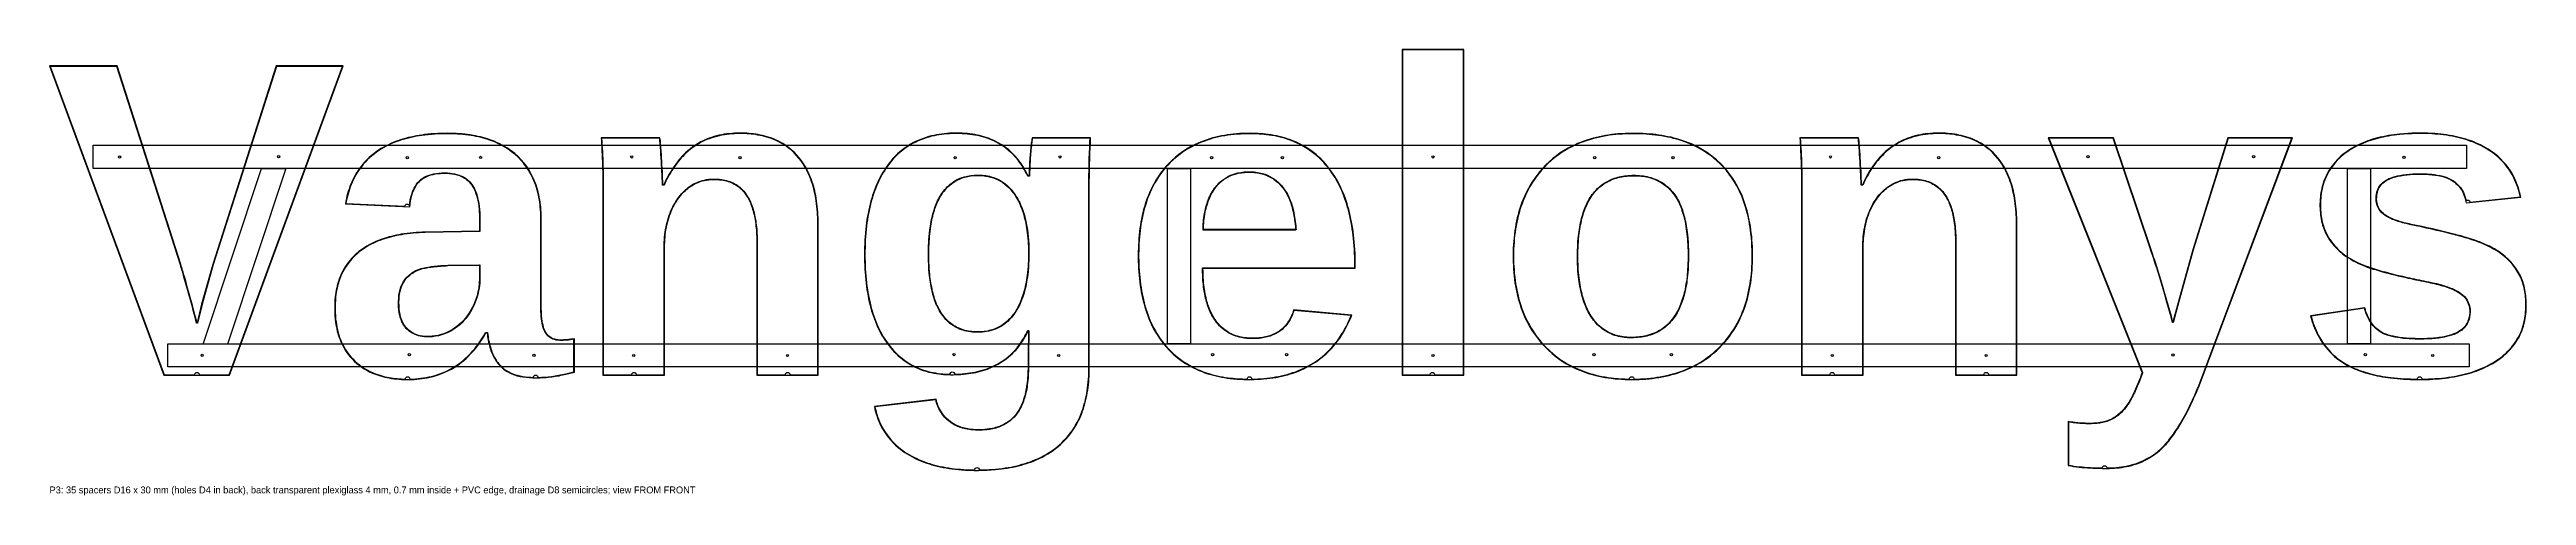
# Model space of a CAD drawing. Header units: millimetres. Extents: x 0 to 4300, y -44 to 731.
import ezdxf

# ---------------------------------------------------------------- set-up
doc = ezdxf.new("R2010")
doc.units = ezdxf.units.MM
for name, color, linetype in [('1_REMAS', 5, 'Continuous'), ('2_DUGNAS', 1, 'Continuous'), ('3_PRIEKIS', 7, 'Continuous'), ('TEXT', 8, 'Continuous')]:
    doc.layers.add(name, color=color, linetype=linetype)

# ---------------------------------------------------------------- blocks, each defined once
blk = doc.blocks.new('REMAS')
at = {"layer": '1_REMAS'}
for points in [[(76, 564.519), (4196, 564.519), (4196, 524.519), (76, 524.519)], [(368.236, 524.519), (410.391, 524.519), (308.759, 218.95), (266.605, 218.95)], [(1941.117, 524.519), (1981.117, 524.519), (1981.117, 219.519), (1941.117, 219.519)], [(3989.408, 524.519), (4029.408, 524.519), (4029.408, 219.519), (3989.408, 219.519)], [(205.5, 219.519), (4200.5, 219.519), (4200.5, 179.519), (205.5, 179.519)]]:
    blk.add_lwpolyline(points, close=True, dxfattribs=at)
blk = doc.blocks.new('DUGNAS')
at = {"layer": '2_DUGNAS'}
for points in [[(1.005, 701.613), (199.025, 166.085), (251.98, 166.085, -0.9995), (259.98, 166.085), (311.989, 166.085), (508.869, 701.613), (394.157, 701.613), (284.187, 357.242), (264.759, 288.673), (256.707, 255.769, -0.69350895), (255.403, 255.901, 0.00540327), (233.417, 336.301, 0.00422913), (227.212, 357.235), (116.859, 701.613)], [(2454.538, 166.085), (2454.538, 730.193), (2348.857, 730.193), (2348.857, 166.085), (2396.88, 166.085, -0.9995), (2404.88, 166.085)], [(624.833, 459.401, -0.04323091), (628.788, 479.062, -0.06078494), (635.109, 493.839, -0.09428876), (645.253, 505.617, -0.08532876), (658.999, 512.826, -0.05761946), (675.862, 516.21, -0.0461378), (695.638, 516.218), (698.928, 515.816, -0.07252392), (715.43, 511.125, -0.1516803), (734.924, 493.853, -0.06327766), (741.87, 478.307, -0.04522032), (745.958, 458.655, -0.03032165), (747.217, 436.326), (747.2, 415.213), (747.057, 414.921, -0.21957575), (746.529, 414.667), (651.926, 413.041, 0.03509564), (610.826, 409.286, 0.04349972), (577.202, 400.771, 0.05658224), (547.989, 386.736, 0.07567162), (522.426, 364.669, 0.09092281), (503.537, 331.605, 0.05829696), (496.747, 301.372, 0.05992325), (497.36, 257.146, 0.05882809), (505.003, 227.278, 0.09812396), (526.315, 193.589, 0.1012531), (560.826, 169.71, 0.05790863), (589.785, 161.148, 0.0396923), (617.82, 158.503, -0.99012499), (625.82, 158.502, 0.05630551), (663.382, 163.302, 0.09655586), (710.608, 185.117, 0.06489156), (738.129, 211.265, 0.04453237), (757.004, 239.346, -0.23920607), (757.568, 239.631), (760.024, 239.61, -0.31749774), (760.551, 239.003, 0.04709034), (765.309, 213.707, 0.06308619), (774.067, 193.341, 0.07431033), (786.13, 178.511, 0.08433346), (802.725, 168.268, 0.05911379), (821.98, 163.011, 0.03520824), (840.02, 161.532, -0.99211874), (848.019, 161.558, 0.02811365), (871.64, 163.226, 0.03630379), (896.416, 167.853), (910.44, 171.271), (910.44, 227.792, -0.05187742), (885.722, 225.688, -0.08495201), (873.883, 227.968, -0.1716641), (860.804, 239.152, -0.06217934), (856.975, 248.361, -0.04105831), (854.153, 262.95), (853.701, 267.278), (853.349, 271.88, -0.01573933), (852.898, 287.327), (852.891, 439.253, 0.04506485), (849.63, 474.303, 0.06073717), (839.237, 507.415, 0.12488004), (802.282, 553.422, 0.06872899), (769.807, 571.485, 0.04874105), (736.693, 580.766, 0.03904833), (698.4, 584.533, 0.03570124), (651.349, 582.339, 0.0421804), (613.727, 574.637, 0.05445128), (580.641, 560.851, 0.07961371), (548.085, 535.428, 0.08338084), (525.4, 500.503, 0.05509953), (515.236, 467.573), (514.51, 463.662), (616.925, 458.77, -0.8787656)], [(958.379, 577.003, -0.00773789), (960.808, 529.615), (961.113, 517.177, -0.00462054), (961.379, 485.484), (961.379, 166.085), (1010.84, 166.085, -0.9995), (1018.84, 166.085), (1067.06, 166.085), (1067.065, 387.944, -0.04608246), (1070.293, 422.379, -0.0621729), (1080.525, 454.406), (1082.157, 457.747, -0.06244579), (1097.347, 480.354, -0.08010176), (1116.344, 496.195, -0.10528583), (1144.56, 505.458, -0.07082222), (1169.671, 504.675, -0.09487109), (1191.794, 496.337, -0.09828697), (1208.762, 480.313, -0.06473981), (1218.792, 461.427, -0.04762469), (1225.293, 437.431), (1225.935, 433.586, -0.03269675), (1228.429, 403.751), (1228.509, 396.694), (1228.509, 166.085), (1277.31, 166.085, -0.9995), (1285.31, 166.085), (1333.809, 166.085), (1333.804, 429.09, 0.03532081), (1330.99, 468.214, 0.0455469), (1323.026, 501.803, 0.06204587), (1308.482, 532.142, 0.11420565), (1272.726, 566.916, 0.07162831), (1241.393, 579.93, 0.04935555), (1210.622, 584.664, 0.04751151), (1176.08, 583.552, 0.06545179), (1141.23, 574.371, 0.09245767), (1104.633, 550.743, 0.05170982), (1085.036, 527.72, 0.0410892), (1068.155, 498.23), (1066.779, 495.332, -0.22570308), (1066.235, 495.073), (1064.541, 495.094, -0.34264321), (1064.011, 495.772, 0.01127515), (1063.236, 518.814, 0.00651974), (1060.226, 566.43, 0.01339231), (1059.154, 577.003)], [(1432.902, 110.285, 0.06975556), (1444.756, 76.33, 0.09984174), (1473.864, 40.334, 0.0648474), (1505.704, 20.319, 0.05012286), (1541.37, 8.052, 0.03876399), (1581.424, 1.82, 0.01782144), (1606.13, 0.72, -0.99562499), (1614.13, 0.721, 0.03479219), (1659.346, 4.162, 0.04380476), (1698.519, 13.454, 0.05812115), (1734.364, 30.177, 0.08385194), (1769.44, 60.993, 0.0742501), (1790.526, 97.174, 0.05144597), (1800.643, 132.795, 0.04140499), (1804.405, 173.945), (1804.431, 177.961), (1804.448, 491.619, -0.0113202), (1806.343, 570.587), (1806.678, 577.003), (1706.599, 577.003, 0.02767396), (1704.937, 566.855, 0.01279525), (1702.552, 539.374, 0.01575011), (1701.418, 511.396, -0.415297), (1700.718, 510.697), (1698.642, 510.718, -0.22318947), (1698.179, 511.097, 0.05741765), (1681.372, 538.755, 0.13397342), (1633.431, 574.682, 0.05801743), (1602.244, 582.994, 0.04590873), (1566.906, 584.881, 0.05138056), (1531.37, 580.165, 0.07286152), (1495.107, 565.659, 0.08747491), (1461.212, 536.722, 0.05921982), (1440.516, 504.485, 0.04683975), (1426.689, 467.61, 0.037666), (1418.385, 424.44, 0.02969282), (1415.615, 374.973, 0.02939957), (1418.367, 325.224, 0.03755803), (1426.616, 281.964, 0.04720828), (1440.353, 245.19, 0.06305606), (1462.08, 211.87, 0.08167355), (1493.339, 185.289, 0.07878977), (1530.042, 170.724, 0.0527607), (1563.36, 166.87, -0.99161492), (1571.359, 166.904, 0.04527707), (1606.796, 170.699, 0.06094267), (1639.579, 181.517, 0.12559281), (1684.226, 218.545, 0.04807226), (1698.23, 242.369), (1698.467, 242.589, -0.12674061), (1698.812, 242.68), (1699.744, 242.659, -0.34840358), (1700.275, 241.967), (1699.512, 201.199), (1699.493, 176.219, -0.03673606), (1697.004, 144.896, -0.04780185), (1690.734, 120.054, -0.06620899), (1680.038, 99.223, -0.13941772), (1652.977, 77.164, -0.06456259), (1632.088, 71.205, -0.06481493), (1599.535, 70.554), (1596.343, 70.98), (1593.228, 71.5, -0.07466753), (1571.904, 78.64, -0.18052395), (1542.081, 111.717, -0.03741879), (1538.607, 122.699)], [(2259.895, 269.182), (2160.409, 277.816, -0.06635269), (2151.821, 258.762, -0.15570028), (2124.077, 235.168, -0.06759587), (2103.318, 229.658, -0.05612832), (2077.884, 229.219, -0.07926562), (2053.614, 235.474, -0.11108822), (2028.778, 253.975, -0.07199686), (2015.154, 275.358, -0.04969938), (2007.103, 299.287), (2006.212, 303.289, -0.03719452), (2002.282, 334.328), (2001.99, 340.84, -0.01375614), (2001.846, 351.135, -0.34268587), (2002.526, 351.666), (2266.289, 351.666, 0.02704105), (2263.882, 402.64, 0.03414003), (2256.222, 447.442, 0.042434), (2243.313, 486.077, 0.05556843), (2223.339, 521.086, 0.07743868), (2190.431, 554.048, 0.07610803), (2150.152, 574.711, 0.05177564), (2112.805, 582.994, 0.03513157), (2078.385, 584.565, 0.04283274), (2034.91, 580.158, 0.05427888), (1995.326, 568.116, 0.09521312), (1945.824, 534.673, 0.07875072), (1915.491, 492.805, 0.05146744), (1900.635, 454.127, 0.04086529), (1892.705, 411.139, 0.03139702), (1890.9, 364.571, 0.03378073), (1894.92, 317.085, 0.04222988), (1904.897, 275.665, 0.05569313), (1922.487, 237.516, 0.11046841), (1969.743, 188.197, 0.06514764), (2008.111, 169.604, 0.04735123), (2046.077, 160.857, 0.03106842), (2079.36, 158.485, -0.99324922), (2087.36, 158.495, 0.03913634), (2128.604, 162.157, 0.05285837), (2168.282, 173.227, 0.07657055), (2209.478, 197.424, 0.073309), (2240.287, 231.495, 0.0527354), (2259.438, 268.031)], [(2742.98, 158.49, -0.99374988), (2750.98, 158.486, 0.04020889), (2796.295, 162.482, 0.0521894), (2839.393, 174.532, 0.08334222), (2889.588, 204.876, 0.1065822), (2934.91, 265.01, 0.05299206), (2949.187, 307.044, 0.0426317), (2955.517, 353.169, 0.04096785), (2953.859, 411.623, 0.04200305), (2945.442, 454.39, 0.05503928), (2929.106, 494.312, 0.09771038), (2888.612, 543.009, 0.06977791), (2848.717, 566.797, 0.04961654), (2809.456, 578.909, 0.03894161), (2766.409, 584.218, 0.03632568), (2719.11, 583.177, 0.04672425), (2675.267, 574.846, 0.06186249), (2632.787, 556.636, 0.09216233), (2585.346, 515.316, 0.07374973), (2558.421, 468.703, 0.05053682), (2546.194, 425.431, 0.04023294), (2541.734, 378.218, 0.03800899), (2544.41, 329.54, 0.04619843), (2554.219, 286.334, 0.06485603), (2575.573, 241.562, 0.09981604), (2624.531, 191.659, 0.06857916), (2668.749, 170.086, 0.04918249), (2711.461, 160.599, 0.02785783)], [(3039.406, 577.003, -0.00769448), (3041.835, 529.615), (3042.139, 517.177, -0.00468381), (3042.405, 485.484), (3042.405, 166.085), (3090.87, 166.085, -0.9995), (3098.87, 166.085), (3148.086, 166.085), (3148.091, 387.944, -0.04605293), (3151.318, 422.379, -0.05963698), (3161.028, 453.276, -0.06635057), (3176.742, 478.457, -0.07827735), (3195.404, 495.001, -0.11384397), (3225.586, 505.458, -0.07082222), (3250.697, 504.675, -0.09488252), (3272.821, 496.337, -0.10341584), (3290.622, 479.134), (3292.236, 476.697, -0.06098139), (3301.508, 456.715, -0.04439922), (3307.256, 431.624, -0.03195959), (3309.5, 401.424), (3309.536, 396.694), (3309.536, 166.085), (3358.33, 166.085, -0.9995), (3366.33, 166.085), (3414.835, 166.085), (3414.83, 429.09, 0.03532081), (3412.016, 468.214, 0.0455469), (3404.052, 501.803, 0.06204587), (3389.508, 532.142, 0.11420565), (3353.752, 566.916, 0.07161909), (3322.42, 579.93, 0.04934887), (3291.648, 584.664, 0.04751151), (3257.106, 583.552, 0.0679367), (3221.144, 573.904, 0.09268505), (3184.789, 549.913, 0.05330922), (3164.552, 525.509, 0.04003312), (3147.874, 495.432, -0.27087726), (3147.262, 495.073), (3145.567, 495.094, -0.34264321), (3145.037, 495.772, 0.01127515), (3144.262, 518.814, 0.00649718), (3141.253, 566.43, 0.01331252), (3140.18, 577.003)], [(3471.062, 577.003), (3633.818, 169.687, -0.12784865), (3633.783, 169.332), (3630.682, 161.157), (3627.644, 153.495), (3624.669, 146.347, -0.02450911), (3613.838, 123.703, -0.04299278), (3603.98, 108.595, -0.06727498), (3589.095, 93.947, -0.09206863), (3569.271, 84.311, -0.05245181), (3550.167, 81.14, -0.02965418), (3530.235, 81.159, -0.01116873), (3519.351, 82), (3513.243, 82.675), (3506.963, 83.503), (3505.025, 83.785), (3505.025, 8.975, 0.02784529), (3543.253, 4.881, 0.01042846), (3563.771, 4.185, -0.99647593), (3571.77, 4.13, 0.04961978), (3605.542, 7.315, 0.07052241), (3639.701, 19.17, 0.08557673), (3671.563, 43.452, 0.03768744), (3689.218, 65.536, 0.02922088), (3708.213, 97.083, 0.02322296), (3729.235, 142.007), (3730.03, 143.921), (3892.768, 577.003), (3782.258, 577.003), (3721.444, 382.778), (3696.679, 293.242), (3687.098, 256.901, -0.68317425), (3685.801, 257.039, 0.00754751), (3663.628, 334.787, 0.01171092), (3648.835, 380.107), (3647.324, 384.278), (3582.702, 577.003)], [(4195.475, 468.52, -0.60631484), (4202.068, 465.906), (4289.629, 475.048, 0.06410223), (4278.322, 508.189, 0.11329502), (4244.743, 549.138, 0.06381243), (4212.763, 567.897, 0.04975715), (4176.544, 579.233, 0.03824437), (4135.966, 584.466, 0.03756913), (4080.173, 583.282, 0.03819814), (4041.749, 576.587, 0.04833631), (4009.169, 564.859, 0.06833377), (3978.597, 544.888, 0.08984806), (3955.363, 515.961, 0.07906412), (3944.555, 484.603, 0.05881546), (3942.743, 452.127, 0.06162706), (3947.686, 424.248, 0.0981255), (3964.522, 393.224, 0.06979948), (3987.562, 372.182, 0.06400216), (4020.758, 355.084, 0.02021048), (4048.657, 346.17, 0.0143942), (4097.115, 334.272, 0.00499896), (4130.475, 327.352), (4137.427, 325.852), (4144, 324.292), (4150.194, 322.671, -0.03253663), (4171.178, 315.575), (4174.649, 314.037, -0.04825535), (4186.269, 307.363, -0.10284079), (4197.351, 295.437, -0.115392), (4202.245, 279.478, -0.087472), (4200.603, 262.567, -0.15931621), (4187.823, 243.692, -0.07292172), (4174.524, 236.204, -0.04643205), (4157.296, 231.318, -0.03351157), (4132.883, 228.416, -0.03179515), (4091.563, 228.812), (4086.208, 229.301), (4081.111, 229.9), (4076.271, 230.607, -0.04170718), (4058.565, 234.84, -0.06199531), (4046.025, 240.727, -0.1001426), (4030.396, 256.133, -0.06550245), (4021.236, 274.554), (4020.164, 277.752), (4019.023, 281.589), (3926.286, 267.697, 0.05579566), (3938.854, 234.915, 0.08620723), (3964.71, 200.911, 0.0789023), (3998.389, 178.615, 0.04335743), (4027.809, 168.189, 0.03471285), (4064.573, 161.301, 0.02793097), (4110.79, 158.486, -0.99549922), (4118.79, 158.476, 0.03250232), (4164.873, 161.648, 0.04095115), (4204.134, 170.233, 0.05285901), (4238.647, 184.926, 0.05793646), (4264.799, 203.794, 0.08300329), (4286.489, 231.506, 0.08380317), (4297.647, 264.747, 0.04831018), (4299.231, 290.781, 0.04763428), (4296.172, 316.857, 0.06761198), (4287.718, 340.283, 0.12290857), (4251.614, 379.361, 0.04141272), (4228.676, 391.73, 0.031039), (4197.465, 403.15, 0.00904348), (4171.34, 410.325, 0.012963), (4100.049, 426.537), (4093.772, 427.933), (4087.862, 429.397, -0.03430414), (4067.901, 435.937, -0.0520764), (4054.95, 442.782, -0.09885689), (4044.716, 453.084, -0.12563423), (4039.545, 468.753, -0.07931244), (4040.731, 483.362, -0.18693735), (4054.113, 502.541, -0.05701436), (4064.069, 507.697, -0.04651661), (4080.293, 512.242, -0.03428694), (4103.063, 514.823, -0.02929702), (4131.086, 514.648), (4136.04, 514.22), (4140.769, 513.661, -0.04730913), (4159.363, 509.502, -0.07016373), (4173.507, 502.633, -0.13198001), (4190.668, 482.409, -0.05541088)], [(2002.629, 419.548), (2002.812, 423.989, -0.04487644), (2006.829, 453.631), (2007.743, 457.279, -0.06132889), (2017.139, 481.146, -0.06984606), (2030.175, 498.727, -0.12682458), (2058.079, 515.216, -0.06322908), (2079.119, 518.507), (2082.936, 518.575, -0.06912296), (2105.846, 515.579, -0.13784967), (2136.883, 496.716, -0.07482922), (2150.331, 477.209, -0.05201613), (2158.583, 454.648), (2159.516, 450.846, -0.03832663), (2163.827, 421.179), (2164.026, 417.909, -0.36237051), (2163.337, 417.334), (2003.134, 417.351, -0.35619239), (2002.588, 418.054)], [(1699.849, 359.83), (1699.439, 353.167), (1698.893, 346.686), (1698.21, 340.384), (1697.609, 335.775), (1696.93, 331.267), (1696.174, 326.859, -0.0447847), (1688.277, 297.605, -0.05851981), (1676.042, 273.498, -0.07736516), (1659.379, 255.248, -0.11513044), (1630.599, 241.728), (1626.962, 241.017), (1623.238, 240.465, -0.07203028), (1595.273, 241.112, -0.0894568), (1571.507, 249.654, -0.09711252), (1551.717, 267.273, -0.06110734), (1540.211, 287.005, -0.04599994), (1532.081, 311.985, -0.03375671), (1527.308, 342.209), (1526.72, 349.369), (1526.286, 356.769), (1526.005, 364.411, -0.02688428), (1527.082, 405.697), (1527.765, 412.774), (1528.304, 417.359, -0.03596918), (1533.973, 446.453), (1535.054, 450.182), (1536.202, 453.803, -0.05305018), (1546.149, 476.155, -0.07360973), (1560.526, 494.267, -0.12082059), (1588.551, 509.809, -0.06420086), (1610.614, 512.845, -0.07130301), (1634.546, 510.017, -0.13287641), (1665.715, 491.763, -0.0626373), (1679.331, 473.906, -0.05593804), (1690.844, 447.806, -0.04170352), (1697.609, 417.66), (1698.394, 411.64), (1699.043, 405.443), (1699.554, 399.084), (1699.93, 392.556, -0.02349767)], [(2652.965, 357.56, -0.0271598), (2653.598, 397.581), (2653.996, 402.403), (2654.466, 407.122, -0.03576881), (2659.788, 437.271), (2660.839, 441.167, -0.04930868), (2670.235, 465.553, -0.0674897), (2684.279, 486.072, -0.12788477), (2716.815, 507.27, -0.06048724), (2739.961, 512.01, -0.05729704), (2767.198, 511.34, -0.07673844), (2792.082, 503.865, -0.11059826), (2818.193, 483.018, -0.06555075), (2830.367, 463.161, -0.04522978), (2838.384, 439.689, -0.0347404), (2843.555, 409.557), (2844.188, 402.862), (2844.688, 395.945), (2845.055, 388.804, -0.02566116), (2844.665, 348.741), (2844.306, 343.87), (2843.875, 339.101), (2843.373, 334.433), (2842.798, 329.868, -0.0376494), (2836.759, 300.759), (2835.608, 297.007, -0.05137098), (2825.523, 273.6, -0.07387331), (2809.638, 252.976), (2807.326, 250.86, -0.10519602), (2778.686, 234.876, -0.05873984), (2755.215, 230.55, -0.04680976), (2734.038, 230.904, -0.08402955), (2708.12, 238.241), (2704.938, 239.873, -0.09537702), (2682.755, 258.295, -0.06601644), (2668.512, 281.244, -0.04693996), (2659.488, 307.564, -0.03713644), (2654.069, 340.653), (2653.526, 347.276), (2653.118, 354.085)], [(683.425, 355.827), (691.633, 356.239), (746.66, 356.986, -0.35575064), (747.217, 356.301), (747.2, 333.25, -0.1407203), (728.683, 272.046, -0.11175387), (699.984, 243.98, -0.13221637), (659.225, 231.803, -0.06344736), (643.203, 233.092, -0.12860964), (622.772, 243.284, -0.11026187), (611.794, 258.187, -0.06460262), (607.241, 273.71, -0.04918618), (606.032, 294.478), (606.237, 298.44, -0.05655595), (609.314, 315.981, -0.10649212), (619.254, 334.265, -0.10540284), (636.131, 346.966, -0.05198762), (648.278, 351.19, -0.0320567), (667.581, 354.48), (673.367, 355.072), (679.538, 355.571)]]:
    blk.add_lwpolyline(points, format="xyb", close=True, dxfattribs=at)
for centre in [(121.7, 544.093), (397.6, 544.593), (621.1, 543.293), (748.3, 543.393), (1010.9, 544.493), (1198.7, 543.293), (1572.3, 543.293), (1754.2, 544.493), (2017.6, 543.093), (2140.3, 543.293), (2401.7, 544.493), (2682.7, 543.193), (2818.6, 543.193), (3092, 544.493), (3279.8, 543.293), (3538.8, 544.593), (3826.4, 544.593), (4087.7, 543.793), (265, 199.893), (624.5, 200.793), (841, 199.993), (1014.2, 199.493), (1281.2, 199.493), (1570.4, 201.193), (1752, 199.493), (2019.1, 200.793), (2147.6, 200.793), (2401.7, 199.493), (2681.2, 200.793), (2815.8, 200.893), (3095.2, 199.493), (3362.2, 199.493), (3686.4, 200.293), (4020.4, 200.993), (4137.5, 199.493)]:
    blk.add_circle(centre, 2, dxfattribs=at)
blk = doc.blocks.new('PRIEKIS')
at = {"layer": '3_PRIEKIS'}
for points in [[(256.079, 256.079, 0.00539958), (234.09, 336.495, 0.00420617), (227.88, 357.444), (117.37, 702.313), (0, 702.313), (198.538, 165.385), (312.478, 165.385), (509.872, 702.313), (393.646, 702.313), (283.517, 357.444), (264.082, 288.852)], [(911.14, 228.642, -0.05365675), (885.754, 226.387, -0.0839914), (874.146, 228.616, -0.17179048), (861.41, 239.503, -0.06216803), (857.648, 248.553, -0.04102929), (854.848, 263.03, -0.02939454), (853.598, 287.327), (853.591, 439.258, 0.04503628), (850.318, 474.434, 0.06072117), (839.873, 507.708, 0.12773099), (801.583, 554.821, 0.06835613), (768.665, 572.68, 0.04827902), (735.185, 581.747, 0.03858194), (696.549, 585.273, 0.034312), (651.263, 583.033, 0.04214164), (613.526, 575.308, 0.05442168), (580.3, 561.462, 0.07961745), (547.57, 535.902, 0.08336211), (524.759, 500.785, 0.05509426), (514.549, 467.709), (513.683, 463.001), (625.337, 457.666, -0.04293987), (629.164, 477.868, -0.05889705), (635.273, 492.73, -0.09229765), (645.052, 504.56, -0.08661961), (658.353, 511.862, -0.05634749), (673.76, 515.288, -0.04763119), (694.451, 515.627, -0.06705123), (711.626, 511.945, -0.11337195), (728.381, 501.186, -0.0766844), (736.931, 488.819, -0.05677684), (742.868, 472.052, -0.0438347), (746.166, 448.564, -0.01506729), (746.517, 436.326), (746.517, 415.367), (651.908, 413.741, 0.03505816), (610.71, 409.977, 0.0434444), (576.968, 401.431, 0.05661714), (547.613, 387.327, 0.07558693), (521.892, 365.122, 0.0909403), (502.878, 331.841, 0.05828133), (496.051, 301.449, 0.05993703), (496.667, 257.049, 0.05891365), (504.352, 227.022, 0.09813222), (525.809, 193.106, 0.10126581), (560.548, 169.068, 0.05789305), (589.661, 160.459, 0.04652037), (623.832, 157.772, 0.05309478), (660.148, 161.814, 0.08319922), (702.608, 178.928, 0.07268601), (734.015, 205.384, 0.05160059), (755.634, 235.514), (757.568, 238.931), (759.855, 238.931, 0.04709975), (764.637, 213.508, 0.06305885), (773.466, 192.981, 0.0743065), (785.664, 177.988, 0.08425018), (802.457, 167.621, 0.05919693), (821.87, 162.32, 0.04191241), (844.665, 160.818, 0.03199749), (872.278, 162.598, 0.03563274), (896.585, 167.174), (911.14, 170.72)], [(957.63, 577.703, -0.00752567), (960.08, 530.49, -0.00781174), (960.679, 485.484), (960.679, 165.385), (1067.76, 165.385), (1067.765, 387.937, -0.04610069), (1070.979, 422.243, -0.06214247), (1081.157, 454.105, -0.06693967), (1097.055, 478.954, -0.07903497), (1115.721, 495.008, -0.10964172), (1144.634, 504.762, -0.0707565), (1169.539, 503.988, -0.09492094), (1191.431, 495.739, -0.10334121), (1209.016, 478.742, -0.0635264), (1218.715, 459.646, -0.04652918), (1224.931, 435.41, -0.03345629), (1227.667, 406.032, -0.00766806), (1227.809, 396.694), (1227.809, 165.385), (1334.509, 165.385), (1334.504, 429.094, 0.03537127), (1331.682, 468.317, 0.04552156), (1323.689, 502.03, 0.06201096), (1309.069, 532.524, 0.11419163), (1273.087, 567.516, 0.07163755), (1241.571, 580.607, 0.0493553), (1210.663, 585.363, 0.04747467), (1175.988, 584.246, 0.06545316), (1140.962, 575.018, 0.0924584), (1104.153, 551.252, 0.05377495), (1083.7, 527.015, 0.04064763), (1066.876, 497.157), (1066.235, 495.773), (1064.711, 495.773, 0.01131651), (1063.935, 518.849, 0.00648968), (1060.924, 566.487, 0.01603577), (1059.757, 577.703)], [(1432.063, 110.891, 0.06802899), (1443.505, 77.233, 0.10287383), (1473.415, 39.797, 0.06485841), (1505.408, 19.685, 0.05012824), (1541.206, 7.371, 0.04002495), (1583.091, 0.987, 0.04022539), (1642.463, 1.421, 0.03822794), (1682.387, 8.016, 0.04916677), (1718.332, 20.657, 0.07337351), (1755.211, 44.966, 0.0961897), (1786.605, 86.689, 0.05446575), (1798.793, 120.695, 0.04286839), (1804.471, 158.293, 0.0172496), (1805.131, 177.96), (1805.148, 491.616, -0.01132664), (1807.043, 570.552), (1807.418, 577.703), (1706.053, 577.703, 0.03039538), (1704.428, 568.422, 0.01379647), (1702.129, 543.427, 0.01494265), (1700.726, 513.304), (1700.718, 511.397), (1698.812, 511.397, 0.06085079), (1680.9, 540.471, 0.13043269), (1633.691, 575.332, 0.05800881), (1602.349, 583.686, 0.04590661), (1566.882, 585.581, 0.05135233), (1531.204, 580.845, 0.07290192), (1494.753, 566.263, 0.08748373), (1460.674, 537.17, 0.05922571), (1439.888, 504.794, 0.04685247), (1426.014, 467.796, 0.03768835), (1417.69, 424.523, 0.0297001), (1414.915, 374.973, 0.02940687), (1417.672, 325.142, 0.03757567), (1425.941, 281.778, 0.04714103), (1439.724, 244.882, 0.06573365), (1462.587, 210.215, 0.08198882), (1494.279, 183.924, 0.07849056), (1531.435, 169.696, 0.05130594), (1564.448, 166.155, 0.04177755), (1599.663, 168.681, 0.05523766), (1632.18, 177.51, 0.08920055), (1668.327, 199.85, 0.0736324), (1691.375, 228.013, 0.0267444), (1698.812, 241.98), (1699.575, 241.98), (1698.812, 201.205), (1698.793, 176.229, -0.03650703), (1696.313, 145.009, -0.04776786), (1690.078, 120.297, -0.06625144), (1679.463, 99.622, -0.13940351), (1652.7, 77.807, -0.06453353), (1631.983, 71.897, -0.06479831), (1599.62, 71.249, -0.06686392), (1578.175, 76.526, -0.21087453), (1542.373, 112.884, -0.03583745), (1539.144, 123.467)], [(2260.892, 269.798), (2159.908, 278.563, -0.0677954), (2151.233, 259.142, -0.15576072), (2123.808, 235.815, -0.06765771), (2103.231, 230.353, -0.05613245), (2077.96, 229.915, -0.07928492), (2053.893, 236.116, -0.11103841), (2029.309, 254.431, -0.07203396), (2015.792, 275.647, -0.0496755), (2007.785, 299.444, -0.03916276), (2003.295, 329.621, -0.01892442), (2002.526, 350.966), (2266.989, 350.966, 0.02730065), (2264.578, 402.713, 0.03414255), (2256.901, 447.61, 0.04459138), (2243.272, 487.903, 0.05594994), (2222.971, 522.755, 0.07788614), (2189.537, 555.552, 0.07587044), (2148.781, 575.904, 0.05141777), (2111.065, 583.9, 0.03467805), (2076.364, 585.218, 0.0412443), (2034.777, 580.845, 0.05432131), (1995.049, 568.758, 0.10051746), (1943.04, 532.836, 0.07598777), (1914.112, 491.633, 0.05113924), (1899.486, 452.559, 0.04050667), (1891.803, 409.207, 0.03104272), (1890.251, 362.363, 0.03413717), (1894.539, 315.044, 0.04261058), (1904.805, 273.772, 0.05607188), (1922.742, 235.768, 0.11336041), (1972.071, 185.857, 0.06453986), (2011.143, 167.877, 0.04662254), (2049.694, 159.685, 0.0414554), (2097.296, 158.097, 0.04323312), (2139.238, 163.55, 0.05518279), (2177.565, 176.513, 0.12214968), (2235.13, 223.095, 0.05507195), (2255.843, 257.909, 0.01467476)], [(2898.906, 534.895, 0.08117577), (2855.245, 564.639, 0.05303343), (2815.068, 578.391, 0.04008891), (2772.643, 584.554, 0.03731216), (2722.963, 584.235, 0.04384333), (2680.254, 576.968, 0.06095864), (2636.812, 559.734, 0.09491007), (2586.91, 518.35, 0.07635239), (2558.423, 470.574, 0.05087859), (2545.847, 427.407, 0.04055335), (2541.077, 380.313, 0.03768417), (2543.462, 331.372, 0.04584181), (2553.001, 287.808, 0.06458511), (2574.073, 242.594, 0.09966936), (2622.752, 192.024, 0.07096581), (2668.529, 169.421, 0.04919275), (2711.374, 159.904, 0.04030641), (2759.515, 157.995, 0.04339149), (2805.546, 163.566, 0.05623827), (2849.133, 177.983, 0.15360397), (2927.611, 249.558, 0.05995917), (2946.142, 292.726, 0.04541633), (2954.906, 337.089, 0.03416082), (2956.576, 382.775, 0.03692355), (2952.01, 429.17, 0.04759686), (2940.459, 471.429, 0.06323962), (2919.179, 511.458, 0.04754259)], [(3038.657, 577.703, -0.00752567), (3041.107, 530.49, -0.00783224), (3041.705, 485.484), (3041.705, 165.385), (3148.786, 165.385), (3148.806, 389.46, -0.04656291), (3152.268, 423.571, -0.06263534), (3162.714, 455.22, -0.06429428), (3178.081, 478.954, -0.07903497), (3196.747, 495.008, -0.10964172), (3225.66, 504.762, -0.07075788), (3250.565, 503.988, -0.09490285), (3272.458, 495.739, -0.0981977), (3289.217, 479.909, -0.06475253), (3299.164, 461.181, -0.04763192), (3305.63, 437.311, -0.0342447), (3308.614, 408.301, -0.00987268), (3308.836, 396.694), (3308.836, 165.385), (3415.535, 165.385), (3415.53, 429.094, 0.03532049), (3412.708, 468.317, 0.04552156), (3404.715, 502.03, 0.06201096), (3390.095, 532.524, 0.11419163), (3354.113, 567.516, 0.07163755), (3322.597, 580.607, 0.0493553), (3291.689, 585.363, 0.04747467), (3257.014, 584.246, 0.06546178), (3221.989, 575.018, 0.0976332), (3183.433, 549.571, 0.05282622), (3163.22, 524.773, 0.03847356), (3147.262, 495.773), (3145.737, 495.773, 0.01131651), (3144.961, 518.849, 0.00648968), (3141.95, 566.487, 0.01603577), (3140.783, 577.703)], [(3686.476, 257.223, 0.00780333), (3663.834, 336.51, 0.01191453), (3649.114, 381.402), (3647.988, 384.5), (3583.206, 577.703), (3470.028, 577.703), (3633.127, 169.576, -0.01967694), (3619.689, 136.886, -0.02911604), (3609.687, 117.961, -0.06400402), (3595.058, 99.839, -0.08719499), (3577.163, 87.856, -0.06129339), (3560.069, 82.979, -0.04560563), (3538.212, 81.574, -0.0332532), (3504.325, 84.598), (3504.325, 8.384, 0.0283555), (3543.214, 4.182, 0.01678846), (3576.439, 3.484, 0.05101544), (3609.788, 7.518, 0.07726713), (3645.737, 21.723, 0.07138839), (3672.072, 42.972, 0.03766678), (3689.794, 65.137, 0.02921983), (3708.831, 96.754, 0.02323049), (3729.881, 141.738), (3730.681, 143.664), (3893.779, 577.703), (3781.744, 577.703), (3720.773, 382.976), (3696.003, 293.424)], [(3925.408, 268.274, 0.05421594), (3937.573, 235.868, 0.08592765), (3963.23, 201.336, 0.08182823), (3998.095, 177.98, 0.04337472), (4027.629, 167.513, 0.03468832), (4064.488, 160.606, 0.0271814), (4109.471, 157.798, 0.02886084), (4154.191, 159.651, 0.03857244), (4195.06, 166.902, 0.04821288), (4229.944, 179.591, 0.05905284), (4259.637, 198.37, 0.07372953), (4282.061, 222.803, 0.09885418), (4297.55, 260.325, 0.05604825), (4299.961, 289.563, 0.04951968), (4296.855, 317.009, 0.06766778), (4288.336, 340.612, 0.12068762), (4252.856, 379.372, 0.04224987), (4229.95, 391.926, 0.03148778), (4198.905, 403.443, 0.00968376), (4173.901, 410.385, 0.01359291), (4100.195, 427.221, -0.03032367), (4075.41, 433.85, -0.04407194), (4059.769, 440.618, -0.06935394), (4049.724, 448.018, -0.17143972), (4040.409, 467.181, -0.0884706), (4041.407, 483.181, -0.18720705), (4054.517, 501.969, -0.05702264), (4064.322, 507.044, -0.04882382), (4081.436, 511.744, -0.03361019), (4104.363, 514.185, -0.02802877), (4131.033, 513.95, -0.04210892), (4152.491, 510.76, -0.06045094), (4168.205, 505.012, -0.15795252), (4189.632, 482.929, -0.07166543), (4195.587, 464.525), (4290.473, 474.433, 0.06536009), (4278.949, 508.501, 0.1132569), (4245.174, 549.69, 0.06384557), (4213.041, 568.539, 0.04975466), (4176.69, 579.918, 0.03823697), (4136.005, 585.165, 0.03758402), (4080.103, 583.978, 0.03820077), (4041.573, 577.265, 0.04835801), (4008.866, 565.49, 0.06836788), (3978.135, 545.414, 0.0864412), (3955.403, 517.492, 0.07950299), (3944.134, 486.15, 0.05785984), (3941.921, 454.516, 0.06056181), (3946.386, 426.122, 0.10377989), (3963.98, 392.781, 0.06978028), (3987.162, 371.607, 0.06399679), (4020.513, 354.428, 0.02020691), (4048.467, 345.496, 0.01409134), (4094.984, 334.024, 0.00550994), (4130.332, 326.666, -0.02583384), (4158.014, 319.632, -0.03626794), (4175.983, 312.625, -0.05311168), (4187.29, 305.71, -0.10550442), (4197.54, 293.662, -0.11330759), (4201.65, 277.68, -0.08447353), (4199.675, 261.918, -0.15313425), (4187.394, 244.245, -0.07309061), (4174.26, 236.853, -0.04637449), (4157.164, 232.005, -0.03344944), (4132.844, 229.115, -0.03177377), (4091.621, 229.509, -0.03477911), (4068.575, 232.792, -0.04994734), (4052.912, 237.802, -0.11549805), (4034.37, 252.037, -0.07127858), (4024.26, 268.774, -0.03627325), (4019.532, 282.373)], [(2163.337, 418.034), (2003.288, 418.034, -0.04247063), (2006.433, 448.48, -0.05657121), (2014.272, 473.815, -0.07475761), (2027.662, 495.025, -0.14405977), (2058.273, 514.544, -0.06646182), (2080.394, 517.845, -0.06363097), (2102.463, 515.731, -0.15418502), (2137.123, 495.43, -0.07405657), (2150.196, 475.895, -0.05128311), (2158.223, 453.226, -0.03977313), (2162.886, 424.177)], [(1569.406, 251.768, -0.09072373), (1551.349, 268.919, -0.05991453), (1540.165, 288.882, -0.04493087), (1532.313, 314.117, -0.03299128), (1527.793, 344.626, -0.02900897), (1526.779, 388.22, -0.02989023), (1529.931, 423.925, -0.03841117), (1536.285, 451.79, -0.05193069), (1545.934, 474.383, -0.07208886), (1559.929, 492.74, -0.12650931), (1588.733, 509.133, -0.06424328), (1610.62, 512.145, -0.07135142), (1634.366, 509.34, -0.1328543), (1665.216, 491.273, -0.06268943), (1678.726, 473.553, -0.05627079), (1690.176, 447.595, -0.04174727), (1696.916, 417.563, -0.03434956), (1699.571, 378.998, -0.03268821), (1697.324, 338.928, -0.04037778), (1690.959, 307.819, -0.0529488), (1680.475, 282.145, -0.05986633), (1667.695, 263.977, -0.11026179), (1642.923, 246.336, -0.07934743), (1619.374, 240.769, -0.06206552), (1595.401, 241.801, -0.08954426), (1571.854, 250.262)], [(2702.784, 500.141, -0.07730491), (2726.451, 509.243, -0.05491364), (2750.948, 511.778, -0.06023756), (2775.826, 508.945, -0.09729046), (2802.904, 496.586, -0.09265754), (2823.145, 475.023, -0.05502523), (2833.016, 454.859, -0.04223152), (2840.165, 428.179, -0.03305037), (2844.189, 392.368, -0.02785929), (2843.967, 348.79, -0.0344793), (2839.535, 314.836, -0.04332901), (2831.765, 288.337, -0.06035893), (2819.545, 265.51, -0.09375439), (2798.284, 244.856, -0.0872942), (2772.179, 233.806, -0.05507335), (2747.865, 230.941, -0.06540611), (2723.04, 233.607, -0.14684037), (2686.571, 255.035, -0.06764592), (2671.838, 276.057, -0.05216838), (2661.591, 302.341, -0.03919303), (2655.443, 334.296, -0.02924157), (2653.394, 371.925, -0.03144364), (2655.703, 411.646, -0.03732791), (2661.512, 440.972, -0.04930915), (2670.856, 465.229, -0.07220153), (2685.864, 486.745, -0.07142065)], [(746.517, 356.301), (746.5, 333.265, -0.14073705), (728.1, 272.433, -0.11461673), (698.772, 244.064, -0.12914451), (659.206, 232.502, -0.06342121), (643.348, 233.777, -0.13855998), (621.995, 244.94, -0.10493337), (612.079, 259.273, -0.06396904), (607.769, 274.837, -0.05172101), (606.872, 297.419, -0.05561283), (609.749, 314.993, -0.08948974), (617.414, 330.823, -0.11866413), (634.974, 345.614, -0.05815768), (647.646, 350.308, -0.03301292), (666.551, 353.656, -0.01913208), (691.643, 355.539)]]:
    blk.add_lwpolyline(points, format="xyb", close=True, dxfattribs=at)
blk.add_lwpolyline([(2348.157, 165.385), (2455.238, 165.385), (2455.238, 730.893), (2348.157, 730.893), (2348.157, 165.385)], close=True, dxfattribs=at)

msp = doc.modelspace()

# ---------------------------------------------------------------- block references
at = {"layer": '1_REMAS'}
msp.add_blockref('REMAS', (0, 0), dxfattribs=at)
at = {"layer": '2_DUGNAS'}
msp.add_blockref('DUGNAS', (0, 0), dxfattribs=at)
at = {"layer": '3_PRIEKIS'}
msp.add_blockref('PRIEKIS', (0, 0), dxfattribs=at)

# ---------------------------------------------------------------- texts
at = {"layer": 'TEXT'}
msp.add_text('P3: 35 spacers D16 x 30 mm (holes D4 in back), back transparent plexiglass 4 mm, 0.7 mm inside + PVC edge, drainage D8 semicircles; view FROM FRONT', height=12, dxfattribs=at).set_placement((0, -40))

doc.saveas('drawing.dxf')
